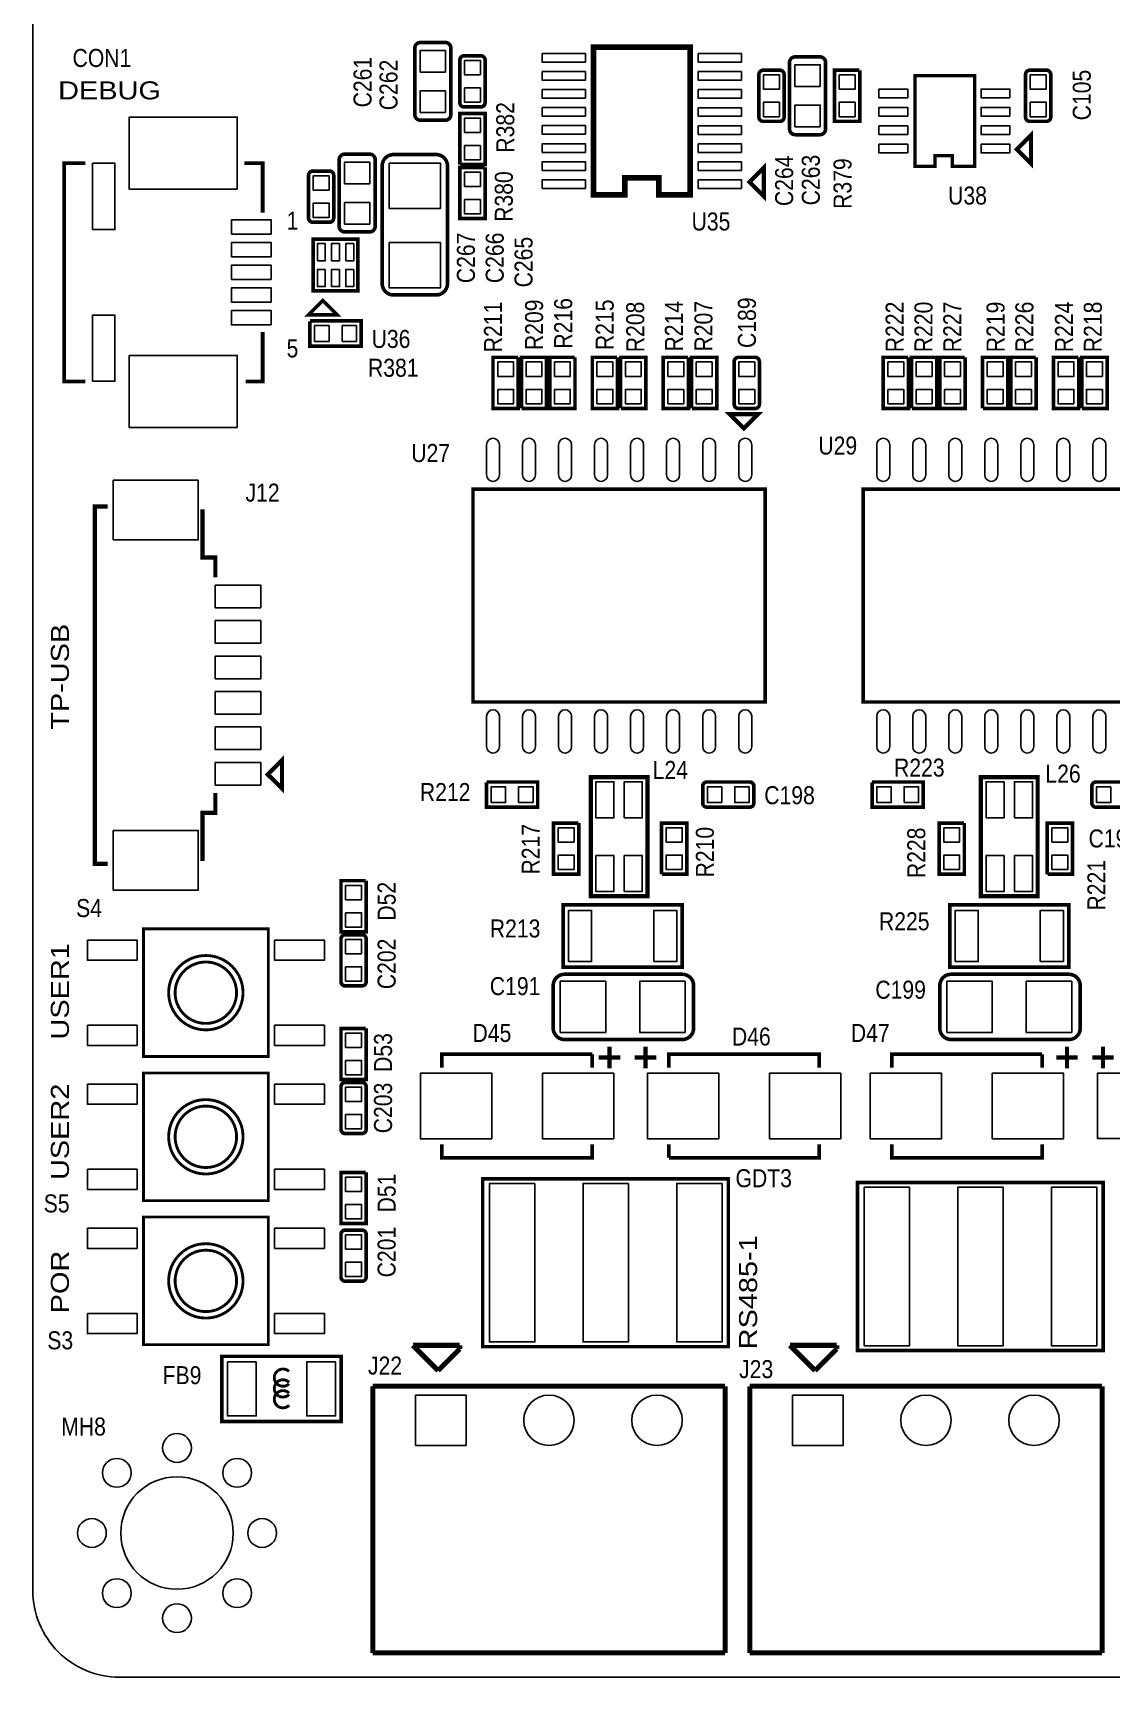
# Model space of a CAD drawing. Extents: x 0 to 228, y 0 to 175.
# Drawn here: x 0 to 38, y 0 to 58 of the extents above; entities that cross this region are included whole.
import ezdxf
from ezdxf.enums import TextEntityAlignment as Align

# ---------------------------------------------------------------- set-up
doc = ezdxf.new("R2010")
doc.units = 0
for name, color, linetype in [('BG_OUTLINE', 253, 'CONTINUOUS'), ('BG_SILKSCREEN_TOP', 85, 'CONTINUOUS'), ('PG_SILKSCREEN_TOP', 253, 'CONTINUOUS'), ('PIN_TOP', 142, 'CONTINUOUS'), ('RD_SILKSCREEN_TOP', 142, 'CONTINUOUS')]:
    doc.layers.add(name, color=color, linetype=linetype)

msp = doc.modelspace()

# ---------------------------------------------------------------- linework, layer by layer
at = {"layer": 'BG_OUTLINE'}
msp.add_lwpolyline([(3.048, 0), (224.952052, 0, 0.414214), (228.000052, 3.048), (228.000052, 168.95191, 0.414217), (224.952052, 171.99991), (3.048, 171.99991, 0.414214), (0, 168.95191), (0, 3.048, 0.414214), (3.048, 0)], format="xyb", dxfattribs=at)
at = {"layer": 'PG_SILKSCREEN_TOP'}
for points, const_width in [([(13.462, 55.089044), (13.462, 57.432956, -0.413772), (13.661898, 57.633108), (14.532102, 57.633108, -0.413791), (14.732, 57.432956), (14.732, 55.089044, -0.41381), (14.532102, 54.888892), (13.661898, 54.888892, -0.413791), (13.462, 55.089044)], 0.127), ([(15.050008, 55.508906), (15.050008, 56.058054), (15.050008, 56.463946), (15.050008, 57.013094, -0.414492), (15.200122, 57.162954), (15.787878, 57.162954, -0.414492), (15.937992, 57.013094), (15.937992, 55.508906, -0.414492), (15.787878, 55.359046), (15.200122, 55.359046, -0.414492), (15.050008, 55.508906)], 0.127), ([(26.67, 54.581044), (26.67, 56.924956, -0.413781), (26.869898, 57.125108), (27.740102, 57.125108, -0.413799), (27.94, 56.924956), (27.94, 54.581044, -0.413801), (27.740102, 54.380892), (26.869898, 54.380892, -0.413783), (26.67, 54.581044)], 0.127), ([(25.589992, 55.000906), (25.589992, 55.550054), (25.589992, 55.955946), (25.589992, 56.505094, -0.415157), (25.741122, 56.654954), (26.328878, 56.654954, -0.414492), (26.478992, 56.505094), (26.478992, 55.000906, -0.414492), (26.328878, 54.851046), (25.741122, 54.851046, -0.415157), (25.589992, 55.000906)], 0.127), ([(34.989008, 55.000906), (34.989008, 55.550054), (34.989008, 55.955946), (34.989008, 56.505094, -0.414327), (35.138868, 56.654954), (35.726878, 56.654954, -0.414824), (35.876992, 56.505094), (35.876992, 55.000906, -0.414161), (35.726878, 54.851046), (35.138868, 54.851046, -0.413665), (34.989008, 55.000906)], 0.127), ([(10.795, 51.152044), (10.795, 53.495956, -0.413782), (10.994898, 53.696108), (11.865102, 53.696108, -0.413783), (12.065, 53.495956), (12.065, 51.152044, -0.4138), (11.865102, 50.951892), (10.994898, 50.951892, -0.413799), (10.795, 51.152044)], 0.127), ([(12.311888, 53.281072), (12.311888, 49.130966, 0.414191), (12.711938, 48.730916), (14.212062, 48.730916, 0.414191), (14.612112, 49.130966), (14.612112, 53.281072, 0.414173), (14.212062, 53.681122), (12.711938, 53.681122, 0.414173), (12.311888, 53.281072)], 0.127), ([(9.716008, 51.444906), (9.716008, 51.994054), (9.716008, 52.399946), (9.716008, 52.949094, -0.414492), (9.866122, 53.098954), (10.453878, 53.098954, -0.414492), (10.603992, 52.949094), (10.603992, 51.444906, -0.414492), (10.453878, 51.295046), (9.866122, 51.295046, -0.414492), (9.716008, 51.444906)], 0.127), ([(24.71801, 44.87799), (24.71801, 45.426884), (24.71801, 45.83303), (24.71801, 46.380908, -0.416617), (24.868124, 46.532038), (25.45588, 46.532038, -0.417272), (25.60701, 46.380908), (25.60701, 44.87799, -0.415685), (25.45588, 44.727876), (24.868124, 44.727876, -0.415022), (24.71801, 44.87799)], 0.127), ([(25.263094, 30.669992), (24.713946, 30.669992), (24.308054, 30.669992), (23.758906, 30.669992, -0.415157), (23.609046, 30.821122), (23.609046, 31.408878, -0.415157), (23.758906, 31.560008), (25.263094, 31.560008, -0.415157), (25.412954, 31.408878), (25.412954, 30.821122, -0.415157), (25.263094, 30.669992)], 0.127), ([(38.979094, 30.669992), (38.429946, 30.669992), (38.024054, 30.669992), (37.474906, 30.669992, -0.415157), (37.325046, 30.821122), (37.325046, 31.408878, -0.415157), (37.474906, 31.560008), (38.979094, 31.560008, -0.415157), (39.128954, 31.408878), (39.128954, 30.821122, -0.415157), (38.979094, 30.669992)], 0.127), ([(11.748008, 26.025094), (11.748008, 25.475946), (11.748008, 25.070054), (11.748008, 24.520906, -0.415157), (11.596878, 24.371046), (11.009122, 24.371046, -0.414492), (10.859008, 24.520906), (10.859008, 26.025094, -0.414492), (11.009122, 26.174954), (11.596878, 26.174954, -0.415157), (11.748008, 26.025094)], 0.127), ([(7.406894, 24.13, 0.99999), (4.785106, 24.13, 1.00001), (7.406894, 24.13)], 0.100076), ([(7.179056, 24.13, 0.999988), (5.012944, 24.13, 1.000012), (7.179056, 24.13)], 0.100076), ([(22.888956, 24.779986), (18.739104, 24.779986, 0.41422), (18.339054, 24.379936), (18.339054, 22.880066, 0.414413), (18.739104, 22.480016), (22.888956, 22.480016, 0.414392), (23.289006, 22.880066), (23.289006, 24.379936, 0.414198), (22.888956, 24.779986)], 0.127), ([(36.516056, 24.779986), (32.36595, 24.779986, 0.414145), (31.9659, 24.379936), (31.9659, 22.880066, 0.414338), (32.36595, 22.480016), (36.516056, 22.480016, 0.414343), (36.916106, 22.880066), (36.916106, 24.379936, 0.414149), (36.516056, 24.779986)], 0.127), ([(11.748008, 20.818094), (11.748008, 20.268946), (11.748008, 19.863054), (11.748008, 19.313906, -0.415157), (11.596878, 19.164046), (11.009122, 19.164046, -0.414492), (10.859008, 19.313906), (10.859008, 20.818094, -0.414492), (11.009122, 20.967954), (11.596878, 20.967954, -0.415157), (11.748008, 20.818094)], 0.127), ([(7.406894, 19.05, 0.99999), (4.785106, 19.05, 1.00001), (7.406894, 19.05)], 0.100076), ([(7.179056, 19.05, 0.999988), (5.012944, 19.05, 1.000012), (7.179056, 19.05)], 0.100076), ([(11.748008, 15.611094), (11.748008, 15.061946), (11.748008, 14.656054), (11.748008, 14.106906, -0.415157), (11.596878, 13.957046), (11.009122, 13.957046, -0.414492), (10.859008, 14.106906), (10.859008, 15.611094, -0.414492), (11.009122, 15.760954), (11.596878, 15.760954, -0.415157), (11.748008, 15.611094)], 0.127), ([(7.406894, 13.97, 0.999992), (4.785106, 13.97, 1.000008), (7.406894, 13.97)], 0.100076), ([(7.179056, 13.97, 0.99999), (5.012944, 13.97, 1.00001), (7.179056, 13.97)], 0.100076), ([(9.028938, 10.343896, -0.414006), (8.5979, 10.343896, -0.995605), (9.028938, 10.774934)], 0.102108), ([(9.028938, 9.962896, -0.414006), (8.5979, 9.962896, -0.995605), (9.028938, 10.393934)], 0.102108), ([(9.028938, 9.581896, -0.414006), (8.5979, 9.581896, -0.995605), (9.028938, 10.012934)], 0.102108)]:
    msp.add_lwpolyline(points, format="xyb", dxfattribs=dict(at, const_width=const_width))
for points, const_width in [([(23.163022, 57.463944), (19.762978, 57.463944), (19.762978, 52.264056), (20.863052, 52.264056), (20.863052, 52.864004), (22.062948, 52.864004), (22.062948, 52.264056), (23.163022, 52.264056), (23.163022, 57.463944)], 0.199898), ([(29.147008, 56.654954), (29.147008, 54.851046), (28.256992, 54.851046), (28.256992, 56.654954), (29.134054, 56.654954)], 0.127), ([(33.1978, 54.457854), (33.1978, 56.463946), (31.089854, 56.463946), (31.089854, 53.264054), (31.8008, 53.264054), (31.8008, 53.645054), (32.409892, 53.645054), (32.409892, 53.264054), (33.1978, 53.264054), (33.1978, 54.457854)], 0.119888), ([(15.050008, 53.327046), (15.050008, 55.130954), (15.937992, 55.130954), (15.937992, 53.327046), (15.061946, 53.327046)], 0.127), ([(35.180778, 53.363876), (35.180778, 54.363874), (34.680906, 53.864002), (35.180778, 53.363876)], 0.150114), ([(1.84912, 45.680122), (1.099058, 45.680122), (1.099058, 53.379878), (1.84912, 53.379878)], 0.127), ([(25.762966, 52.214018), (25.762966, 53.214016), (25.263094, 52.71389), (25.762966, 52.214018)], 0.150114), ([(15.937992, 53.225954), (15.937992, 51.422046), (15.048992, 51.422046), (15.048992, 53.225954), (15.926054, 53.225954)], 0.127), ([(11.45794, 48.873918), (11.45794, 50.694082), (9.87806, 50.694082), (9.87806, 48.873918), (11.45794, 48.873918)], 0.127), ([(9.71804, 48.03394), (10.718038, 48.03394), (10.217912, 48.534066), (9.71804, 48.03394)], 0.127), ([(9.766046, 47.816008), (11.569954, 47.816008), (11.569954, 46.927008), (9.766046, 46.927008), (9.766046, 47.803054)], 0.127), ([(17.1069, 46.532038), (17.1069, 44.727876), (16.2179, 44.727876), (16.2179, 46.532038), (17.093946, 46.532038)], 0.127), ([(17.217898, 44.727876), (17.217898, 46.532038), (18.106898, 46.532038), (18.106898, 44.727876), (17.23009, 44.727876)], 0.127), ([(19.106896, 46.532038), (19.106896, 44.727876), (18.217896, 44.727876), (18.217896, 46.532038), (19.093942, 46.532038)], 0.127), ([(20.60702, 46.532038), (20.60702, 44.727876), (19.71802, 44.727876), (19.71802, 46.532038), (20.594066, 46.532038)], 0.127), ([(20.718018, 44.727876), (20.718018, 46.532038), (21.607018, 46.532038), (21.607018, 44.727876), (20.729956, 44.727876)], 0.127), ([(23.106888, 46.532038), (23.106888, 44.727876), (22.217888, 44.727876), (22.217888, 46.532038), (23.093934, 46.532038)], 0.127), ([(23.217886, 44.727876), (23.217886, 46.532038), (24.106886, 46.532038), (24.106886, 44.727876), (23.230078, 44.727876)], 0.127), ([(30.861, 46.532038), (30.861, 44.727876), (29.972, 44.727876), (29.972, 46.532038), (30.848046, 46.532038)], 0.127), ([(30.971998, 44.727876), (30.971998, 46.532038), (31.860998, 46.532038), (31.860998, 44.727876), (30.983936, 44.727876)], 0.127), ([(32.860996, 46.532038), (32.860996, 44.727876), (31.971996, 44.727876), (31.971996, 46.532038), (32.848042, 46.532038)], 0.127), ([(33.47212, 44.727876), (33.47212, 46.532038), (34.36112, 46.532038), (34.36112, 44.727876), (33.484058, 44.727876)], 0.127), ([(35.361118, 46.532038), (35.361118, 44.727876), (34.472118, 44.727876), (34.472118, 46.532038), (35.34791, 46.532038)], 0.127), ([(36.860988, 46.532038), (36.860988, 44.727876), (35.971988, 44.727876), (35.971988, 46.532038), (36.848034, 46.532038)], 0.127), ([(36.971986, 44.727876), (36.971986, 46.532038), (37.860986, 46.532038), (37.860986, 44.727876), (36.983924, 44.727876)], 0.127), ([(25.562052, 44.53001), (24.562054, 44.53001), (25.061926, 44.029884), (25.562052, 44.53001)], 0.150114), ([(15.512034, 41.880028), (15.512034, 34.379916), (25.811988, 34.379916), (25.811988, 41.880028), (15.512034, 41.880028)], 0.127), ([(29.26588, 41.880028), (29.26588, 34.379916), (39.566088, 34.379916), (39.566088, 41.880028), (29.26588, 41.880028)], 0.127), ([(2.629916, 41.275), (2.180082, 41.275), (2.180082, 28.675076), (2.629916, 28.675076)], 0.150114), ([(6.43001, 38.774878), (6.43001, 39.474902), (5.979922, 39.474902), (5.979922, 41.174924)], 0.150114), ([(8.780018, 31.325058), (8.780018, 32.325056), (8.279892, 31.82493), (8.780018, 31.325058)], 0.150114), ([(15.989046, 31.560008), (17.792954, 31.560008), (17.792954, 30.669992), (15.989046, 30.669992), (15.989046, 31.547054)], 0.127), ([(19.661886, 31.729934), (19.661886, 27.530044), (21.661882, 27.530044), (21.661882, 31.729934), (19.661886, 31.729934)], 0.150114), ([(29.578046, 31.560008), (31.381954, 31.560008), (31.381954, 30.669992), (29.578046, 30.669992), (29.578046, 31.547054)], 0.127), ([(33.415986, 31.729934), (33.415986, 27.530044), (35.415982, 27.530044), (35.415982, 31.729934), (33.415986, 31.729934)], 0.150114), ([(6.43001, 31.174944), (6.43001, 30.47492), (5.979922, 30.47492), (5.979922, 28.774898)], 0.150114), ([(19.241008, 30.111954), (19.241008, 28.308046), (18.350992, 28.308046), (18.350992, 30.111954), (19.228054, 30.111954)], 0.127), ([(22.160992, 28.308046), (22.160992, 30.111954), (23.051008, 30.111954), (23.051008, 28.308046), (22.173946, 28.308046)], 0.127), ([(32.830008, 30.111954), (32.830008, 28.308046), (31.939992, 28.308046), (31.939992, 30.111954), (32.817054, 30.111954)], 0.127), ([(35.749992, 28.308046), (35.749992, 30.111954), (36.640008, 30.111954), (36.640008, 28.308046), (35.762946, 28.308046)], 0.127), ([(11.748008, 28.079954), (11.748008, 26.276046), (10.859008, 26.276046), (10.859008, 28.079954), (11.735054, 28.079954)], 0.127), ([(18.788888, 27.23007), (22.888956, 27.23007), (22.888956, 25.029922), (18.689066, 25.029922), (18.689066, 27.23007), (18.788888, 27.23007)], 0.127), ([(32.415988, 27.23007), (36.516056, 27.23007), (36.516056, 25.029922), (32.315912, 25.029922), (32.315912, 27.23007), (32.415988, 27.23007)], 0.127), ([(8.295894, 21.880068), (8.295894, 26.379932), (3.896106, 26.379932), (3.896106, 21.880068), (8.295894, 21.880068)], 0.100076), ([(11.748008, 22.872954), (11.748008, 21.069046), (10.859008, 21.069046), (10.859008, 22.872954), (11.735054, 22.872954)], 0.127), ([(20.32, 21.463), (20.32, 22.225)], 0.150114), ([(21.59, 22.225), (21.59, 21.463)], 0.150114), ([(36.449, 22.225), (36.449, 21.463)], 0.150114), ([(37.719, 22.225), (37.719, 21.463)], 0.150114), ([(19.717004, 21.963126), (14.41704, 21.963126), (14.41704, 21.487892)], 0.127), ([(19.717004, 21.487892), (19.717004, 21.963126)], 0.127), ([(20.701, 21.844), (19.939, 21.844)], 0.150114), ([(21.209, 21.844), (21.971, 21.844)], 0.150114), ([(27.716988, 21.487892), (27.716988, 21.963126), (22.417024, 21.963126), (22.417024, 21.487892)], 0.127), ([(35.57397, 21.963126), (30.274006, 21.963126), (30.274006, 21.487892)], 0.127), ([(35.57397, 21.487892), (35.57397, 21.963126)], 0.127), ([(36.068, 21.844), (36.83, 21.844)], 0.150114), ([(37.338, 21.844), (38.1, 21.844)], 0.150114), ([(8.295894, 16.800068), (8.295894, 21.299932), (3.896106, 21.299932), (3.896106, 16.800068), (8.295894, 16.800068)], 0.100076), ([(14.41704, 18.788126), (14.41704, 18.312892), (19.717004, 18.312892), (19.717004, 18.788126)], 0.127), ([(22.417024, 18.312892), (27.716988, 18.312892), (27.716988, 18.788126)], 0.127), ([(22.417024, 18.788126), (22.417024, 18.312892)], 0.127), ([(30.274006, 18.788126), (30.274006, 18.312892), (35.57397, 18.312892), (35.57397, 18.788126)], 0.127), ([(11.748008, 17.792954), (11.748008, 15.989046), (10.859008, 15.989046), (10.859008, 17.792954), (11.735054, 17.792954)], 0.127), ([(24.513032, 11.649964), (15.852902, 11.649964), (15.852902, 17.569942), (24.513032, 17.569942), (24.513032, 11.649964)], 0.127), ([(37.721032, 11.517884), (29.060902, 11.517884), (29.060902, 17.438116), (37.721032, 17.438116), (37.721032, 11.517884)], 0.127), ([(8.295894, 11.720068), (8.295894, 16.219932), (3.896106, 16.219932), (3.896106, 11.720068), (8.295894, 11.720068)], 0.100076), ([(14.282928, 10.807954), (13.393928, 11.696954)], 0.178054), ([(13.393928, 11.696954), (15.044928, 11.696954)], 0.178054), ([(15.044928, 11.569954), (14.282928, 10.807954)], 0.178054), ([(15.044928, 11.696954), (15.044928, 11.569954)], 0.178054), ([(27.570938, 10.807954), (26.681938, 11.696954)], 0.178054), ([(26.681938, 11.696954), (28.332938, 11.696954)], 0.178054), ([(28.332938, 11.569954), (27.570938, 10.807954)], 0.178054), ([(28.332938, 11.696954), (28.332938, 11.569954)], 0.178054), ([(10.863072, 9.059926), (10.863072, 11.310112), (6.662928, 11.310112), (6.662928, 9.009888), (10.863072, 9.009888), (10.863072, 9.059926)], 0.127), ([(11.97991, 0.854964), (11.97991, 10.254996)], 0.178054), ([(11.97991, 10.254996), (24.400002, 10.254996)], 0.178054), ([(24.400002, 10.254996), (24.400002, 0.854964)], 0.178054), ([(25.266904, 0.854964), (25.266904, 10.254996)], 0.178054), ([(25.266904, 10.254996), (37.686996, 10.254996)], 0.178054), ([(37.686996, 10.254996), (37.686996, 0.854964)], 0.178054), ([(24.400002, 0.854964), (11.97991, 0.854964)], 0.178054), ([(37.686996, 0.854964), (25.266904, 0.854964)], 0.178054)]:
    msp.add_lwpolyline(points, dxfattribs=dict(at, const_width=const_width))
for points in [[(7.449058, 53.379878, 0.127, 0.127, 0), (8.099044, 53.379878, 0.150114, 0.150114, 0), (8.099044, 51.630072, 0.150114, 0.150114, 0)], [(7.499096, 45.680122, 0.127, 0.127, 0), (8.099044, 45.680122, 0.150114, 0.150114, 0), (8.099044, 47.429928, 0.150114, 0.150114, 0)]]:
    msp.add_lwpolyline(points, format="xyseb", dxfattribs=at)
at = {"layer": 'PIN_TOP'}
for points in [[(14.5415, 56.590946), (13.6525, 56.590946), (13.6525, 57.352946), (14.5415, 57.352946)], [(15.773527, 56.490108), (15.214473, 56.490108), (15.214473, 56.998108), (15.773527, 56.998108)], [(19.474942, 56.934481), (17.950942, 56.934481), (17.950942, 57.239535), (19.474942, 57.239535)], [(23.451058, 57.239535), (24.975058, 57.239535), (24.975058, 56.934481), (23.451058, 56.934481)], [(27.7495, 56.082946), (26.8605, 56.082946), (26.8605, 56.844946), (27.7495, 56.844946)], [(19.474942, 56.299481), (17.950942, 56.299481), (17.950942, 56.604535), (19.474942, 56.604535)], [(23.451058, 56.604535), (24.975058, 56.604535), (24.975058, 56.299481), (23.451058, 56.299481)], [(26.314527, 55.982108), (25.755473, 55.982108), (25.755473, 56.490108), (26.314527, 56.490108)], [(28.422473, 56.490108), (28.981527, 56.490108), (28.981527, 55.982108), (28.422473, 55.982108)], [(35.712527, 55.982108), (35.153473, 55.982108), (35.153473, 56.490108), (35.712527, 56.490108)], [(14.5415, 55.169054), (13.6525, 55.169054), (13.6525, 55.931054), (14.5415, 55.931054)], [(15.773527, 55.523892), (15.214473, 55.523892), (15.214473, 56.031892), (15.773527, 56.031892)], [(19.474942, 55.664481), (17.950942, 55.664481), (17.950942, 55.969535), (19.474942, 55.969535)], [(23.451058, 55.969535), (24.975058, 55.969535), (24.975058, 55.664481), (23.451058, 55.664481)], [(30.838902, 55.686579), (29.822902, 55.686579), (29.822902, 55.991633), (30.838902, 55.991633)], [(34.439098, 55.686579), (33.423098, 55.686579), (33.423098, 55.991633), (34.439098, 55.991633)], [(19.474942, 55.029481), (17.950942, 55.029481), (17.950942, 55.334535), (19.474942, 55.334535)], [(23.451058, 55.333519), (24.975058, 55.333519), (24.975058, 55.028465), (23.451058, 55.028465)], [(26.314527, 55.015892), (25.755473, 55.015892), (25.755473, 55.523892), (26.314527, 55.523892)], [(27.7495, 54.661054), (26.8605, 54.661054), (26.8605, 55.423054), (27.7495, 55.423054)], [(28.422473, 55.523892), (28.981527, 55.523892), (28.981527, 55.015892), (28.422473, 55.015892)], [(30.838902, 55.036593), (29.822902, 55.036593), (29.822902, 55.341647), (30.838902, 55.341647)], [(34.439098, 55.036593), (33.423098, 55.036593), (33.423098, 55.341647), (34.439098, 55.341647)], [(35.712527, 55.015892), (35.153473, 55.015892), (35.153473, 55.523892), (35.712527, 55.523892)], [(7.203948, 52.45989), (3.393948, 52.45989), (3.393948, 54.99989), (7.203948, 54.99989)], [(15.773527, 54.458108), (15.214473, 54.458108), (15.214473, 54.966108), (15.773527, 54.966108)], [(19.474942, 54.394481), (17.950942, 54.394481), (17.950942, 54.699535), (19.474942, 54.699535)], [(23.451058, 54.698519), (24.975058, 54.698519), (24.975058, 54.393465), (23.451058, 54.393465)], [(30.838902, 54.386353), (29.822902, 54.386353), (29.822902, 54.691407), (30.838902, 54.691407)], [(34.439098, 54.386353), (33.423098, 54.386353), (33.423098, 54.691407), (34.439098, 54.691407)], [(15.773527, 53.491892), (15.214473, 53.491892), (15.214473, 53.999892), (15.773527, 53.999892)], [(19.474942, 53.758465), (17.950942, 53.758465), (17.950942, 54.063519), (19.474942, 54.063519)], [(23.451058, 54.063519), (24.975058, 54.063519), (24.975058, 53.758465), (23.451058, 53.758465)], [(30.838902, 53.736367), (29.822902, 53.736367), (29.822902, 54.041421), (30.838902, 54.041421)], [(34.439098, 53.736367), (33.423098, 53.736367), (33.423098, 54.041421), (34.439098, 54.041421)], [(2.105406, 51.036474), (2.105406, 53.373274), (2.892806, 53.373274), (2.892806, 51.036474)], [(11.8745, 52.653946), (10.9855, 52.653946), (10.9855, 53.415946), (11.8745, 53.415946)], [(12.560554, 53.381021), (14.363446, 53.381021), (14.363446, 51.781075), (12.560554, 51.781075)], [(19.474942, 53.123465), (17.950942, 53.123465), (17.950942, 53.428519), (19.474942, 53.428519)], [(23.451058, 53.428519), (24.975058, 53.428519), (24.975058, 53.123465), (23.451058, 53.123465)], [(10.439527, 52.426108), (9.880473, 52.426108), (9.880473, 52.934108), (10.439527, 52.934108)], [(15.214473, 53.061108), (15.773527, 53.061108), (15.773527, 52.553108), (15.214473, 52.553108)], [(19.474942, 52.488465), (17.950942, 52.488465), (17.950942, 52.793519), (19.474942, 52.793519)], [(23.451058, 52.793519), (24.975058, 52.793519), (24.975058, 52.488465), (23.451058, 52.488465)], [(10.439527, 51.459892), (9.880473, 51.459892), (9.880473, 51.967892), (10.439527, 51.967892)], [(11.8745, 51.232054), (10.9855, 51.232054), (10.9855, 51.994054), (11.8745, 51.994054)], [(15.214473, 52.094892), (15.773527, 52.094892), (15.773527, 51.586892), (15.214473, 51.586892)], [(8.397494, 50.875946), (7.000494, 50.875946), (7.000494, 51.383946), (8.397494, 51.383946)], [(8.397494, 50.0761), (7.000494, 50.0761), (7.000494, 50.5841), (8.397494, 50.5841)], [(10.028428, 49.93386), (10.028428, 50.543968), (10.30732, 50.543968), (10.30732, 49.93386)], [(10.528554, 49.93386), (10.528554, 50.543968), (10.807446, 50.543968), (10.807446, 49.93386)], [(11.02868, 49.93386), (11.02868, 50.543968), (11.307572, 50.543968), (11.307572, 49.93386)], [(12.560554, 50.580925), (14.363446, 50.580925), (14.363446, 48.980979), (12.560554, 48.980979)], [(8.397494, 49.276), (7.000494, 49.276), (7.000494, 49.784), (8.397494, 49.784)], [(10.30732, 49.63414), (10.30732, 49.024032), (10.028428, 49.024032), (10.028428, 49.63414)], [(10.807446, 49.63414), (10.807446, 49.024032), (10.528554, 49.024032), (10.528554, 49.63414)], [(11.307572, 49.63414), (11.307572, 49.024032), (11.02868, 49.024032), (11.02868, 49.63414)], [(8.397494, 48.4759), (7.000494, 48.4759), (7.000494, 48.9839), (8.397494, 48.9839)], [(8.397494, 47.676054), (7.000494, 47.676054), (7.000494, 48.184054), (8.397494, 48.184054)], [(2.105406, 45.686726), (2.105406, 48.023526), (2.892806, 48.023526), (2.892806, 45.686726)], [(9.930892, 47.091346), (9.930892, 47.6504), (10.438892, 47.6504), (10.438892, 47.091346)], [(10.897108, 47.091346), (10.897108, 47.6504), (11.405108, 47.6504), (11.405108, 47.091346)], [(7.203948, 44.06011), (3.393948, 44.06011), (3.393948, 46.60011), (7.203948, 46.60011)], [(16.382365, 46.367192), (16.941419, 46.367192), (16.941419, 45.859192), (16.382365, 45.859192)], [(17.941417, 45.859192), (17.382363, 45.859192), (17.382363, 46.367192), (17.941417, 46.367192)], [(18.382361, 46.367192), (18.941415, 46.367192), (18.941415, 45.859192), (18.382361, 45.859192)], [(19.882485, 46.367192), (20.441539, 46.367192), (20.441539, 45.859192), (19.882485, 45.859192)], [(21.441537, 45.859192), (20.882483, 45.859192), (20.882483, 46.367192), (21.441537, 46.367192)], [(22.382353, 46.367192), (22.941407, 46.367192), (22.941407, 45.859192), (22.382353, 45.859192)], [(23.941405, 45.859192), (23.382351, 45.859192), (23.382351, 46.367192), (23.941405, 46.367192)], [(25.441529, 45.859192), (24.882475, 45.859192), (24.882475, 46.367192), (25.441529, 46.367192)], [(30.136465, 46.367192), (30.695519, 46.367192), (30.695519, 45.859192), (30.136465, 45.859192)], [(31.695517, 45.859192), (31.136463, 45.859192), (31.136463, 46.367192), (31.695517, 46.367192)], [(32.136461, 46.367192), (32.695515, 46.367192), (32.695515, 45.859192), (32.136461, 45.859192)], [(34.195639, 45.859192), (33.636585, 45.859192), (33.636585, 46.367192), (34.195639, 46.367192)], [(34.636583, 46.367192), (35.195637, 46.367192), (35.195637, 45.859192), (34.636583, 45.859192)], [(36.136453, 46.367192), (36.695507, 46.367192), (36.695507, 45.859192), (36.136453, 45.859192)], [(37.695505, 45.859192), (37.136451, 45.859192), (37.136451, 46.367192), (37.695505, 46.367192)], [(16.382365, 45.400976), (16.941419, 45.400976), (16.941419, 44.892976), (16.382365, 44.892976)], [(17.941417, 44.892976), (17.382363, 44.892976), (17.382363, 45.400976), (17.941417, 45.400976)], [(18.382361, 45.400976), (18.941415, 45.400976), (18.941415, 44.892976), (18.382361, 44.892976)], [(19.882485, 45.400976), (20.441539, 45.400976), (20.441539, 44.892976), (19.882485, 44.892976)], [(21.441537, 44.892976), (20.882483, 44.892976), (20.882483, 45.400976), (21.441537, 45.400976)], [(22.382353, 45.400976), (22.941407, 45.400976), (22.941407, 44.892976), (22.382353, 44.892976)], [(23.941405, 44.892976), (23.382351, 44.892976), (23.382351, 45.400976), (23.941405, 45.400976)], [(25.441529, 44.892976), (24.882475, 44.892976), (24.882475, 45.400976), (25.441529, 45.400976)], [(30.136465, 45.400976), (30.695519, 45.400976), (30.695519, 44.892976), (30.136465, 44.892976)], [(31.695517, 44.892976), (31.136463, 44.892976), (31.136463, 45.400976), (31.695517, 45.400976)], [(32.136461, 45.400976), (32.695515, 45.400976), (32.695515, 44.892976), (32.136461, 44.892976)], [(34.195639, 44.892976), (33.636585, 44.892976), (33.636585, 45.400976), (34.195639, 45.400976)], [(34.636583, 45.400976), (35.195637, 45.400976), (35.195637, 44.892976), (34.636583, 44.892976)], [(36.136453, 45.400976), (36.695507, 45.400976), (36.695507, 44.892976), (36.136453, 44.892976)], [(37.695505, 44.892976), (37.136451, 44.892976), (37.136451, 45.400976), (37.695505, 45.400976)], [(2.829941, 42.200068), (5.829935, 42.200068), (5.829935, 40.099996), (2.829941, 40.099996)], [(6.430137, 38.50005), (8.030083, 38.50005), (8.030083, 37.69995), (6.430137, 37.69995)], [(6.430137, 37.250116), (8.030083, 37.250116), (8.030083, 36.450016), (6.430137, 36.450016)], [(6.430137, 36.000182), (8.030083, 36.000182), (8.030083, 35.200082), (6.430137, 35.200082)], [(6.430137, 34.749994), (8.030083, 34.749994), (8.030083, 33.949894), (6.430137, 33.949894)], [(6.430137, 33.50006), (8.030083, 33.50006), (8.030083, 32.69996), (6.430137, 32.69996)], [(6.430137, 32.250126), (8.030083, 32.250126), (8.030083, 31.450026), (6.430137, 31.450026)], [(16.153892, 30.835346), (16.153892, 31.3944), (16.661892, 31.3944), (16.661892, 30.835346)], [(17.120108, 30.835346), (17.120108, 31.3944), (17.628108, 31.3944), (17.628108, 30.835346)], [(19.844258, 30.295088), (19.844258, 31.565088), (20.479258, 31.565088), (20.479258, 30.295088)], [(20.84451, 30.295088), (20.84451, 31.565088), (21.47951, 31.565088), (21.47951, 30.295088)], [(24.281892, 31.394527), (24.281892, 30.835473), (23.773892, 30.835473), (23.773892, 31.394527)], [(25.248108, 31.394527), (25.248108, 30.835473), (24.740108, 30.835473), (24.740108, 31.394527)], [(29.742892, 30.835346), (29.742892, 31.3944), (30.250892, 31.3944), (30.250892, 30.835346)], [(30.709108, 30.835346), (30.709108, 31.3944), (31.217108, 31.3944), (31.217108, 30.835346)], [(33.598358, 30.295088), (33.598358, 31.565088), (34.233358, 31.565088), (34.233358, 30.295088)], [(34.59861, 30.295088), (34.59861, 31.565088), (35.23361, 31.565088), (35.23361, 30.295088)], [(37.997892, 31.394527), (37.997892, 30.835473), (37.489892, 30.835473), (37.489892, 31.394527)], [(2.829941, 29.85008), (5.829935, 29.85008), (5.829935, 27.750008), (2.829941, 27.750008)], [(18.516473, 29.947108), (19.075527, 29.947108), (19.075527, 29.439108), (18.516473, 29.439108)], [(22.885527, 29.439108), (22.326473, 29.439108), (22.326473, 29.947108), (22.885527, 29.947108)], [(32.105473, 29.947108), (32.664527, 29.947108), (32.664527, 29.439108), (32.105473, 29.439108)], [(36.474527, 29.439108), (35.915473, 29.439108), (35.915473, 29.947108), (36.474527, 29.947108)], [(18.516473, 28.980892), (19.075527, 28.980892), (19.075527, 28.472892), (18.516473, 28.472892)], [(19.844258, 27.695144), (19.844258, 28.965144), (20.479258, 28.965144), (20.479258, 27.695144)], [(20.84451, 27.695144), (20.84451, 28.965144), (21.47951, 28.965144), (21.47951, 27.695144)], [(22.885527, 28.472892), (22.326473, 28.472892), (22.326473, 28.980892), (22.885527, 28.980892)], [(32.105473, 28.980892), (32.664527, 28.980892), (32.664527, 28.472892), (32.105473, 28.472892)], [(33.598358, 27.695144), (33.598358, 28.965144), (34.233358, 28.965144), (34.233358, 27.695144)], [(34.59861, 27.695144), (34.59861, 28.965144), (35.23361, 28.965144), (35.23361, 27.695144)], [(36.474527, 28.472892), (35.915473, 28.472892), (35.915473, 28.980892), (36.474527, 28.980892)], [(11.023473, 27.915108), (11.582527, 27.915108), (11.582527, 27.407108), (11.023473, 27.407108)], [(11.023473, 26.948892), (11.582527, 26.948892), (11.582527, 26.440892), (11.023473, 26.440892)], [(18.882106, 25.22855), (18.882106, 27.031442), (19.69516, 27.031442), (19.69516, 25.22855)], [(21.882354, 25.22855), (21.882354, 27.031442), (22.695408, 27.031442), (22.695408, 25.22855)], [(32.509206, 25.22855), (32.509206, 27.031442), (33.32226, 27.031442), (33.32226, 25.22855)], [(35.509454, 25.22855), (35.509454, 27.031442), (36.322508, 27.031442), (36.322508, 25.22855)], [(1.919478, 25.985597), (3.672586, 25.985597), (3.672586, 25.274651), (1.919478, 25.274651)], [(8.519414, 25.985597), (10.272522, 25.985597), (10.272522, 25.274651), (8.519414, 25.274651)], [(11.023473, 26.010108), (11.582527, 26.010108), (11.582527, 25.502108), (11.023473, 25.502108)], [(11.023473, 25.043892), (11.582527, 25.043892), (11.582527, 24.535892), (11.023473, 24.535892)], [(20.188809, 24.53132), (20.188809, 22.728428), (18.588863, 22.728428), (18.588863, 24.53132)], [(22.988905, 24.53132), (22.988905, 22.728428), (21.388959, 22.728428), (21.388959, 24.53132)], [(33.815909, 24.53132), (33.815909, 22.728428), (32.215963, 22.728428), (32.215963, 24.53132)], [(36.616005, 24.53132), (36.616005, 22.728428), (35.016059, 22.728428), (35.016059, 24.53132)], [(1.919478, 22.985349), (3.672586, 22.985349), (3.672586, 22.274403), (1.919478, 22.274403)], [(8.519414, 22.985349), (10.272522, 22.985349), (10.272522, 22.274403), (8.519414, 22.274403)], [(11.023473, 22.708108), (11.582527, 22.708108), (11.582527, 22.200108), (11.023473, 22.200108)], [(11.023473, 21.741892), (11.582527, 21.741892), (11.582527, 21.233892), (11.023473, 21.233892)], [(1.919478, 20.905597), (3.672586, 20.905597), (3.672586, 20.194651), (1.919478, 20.194651)], [(8.519414, 20.905597), (10.272522, 20.905597), (10.272522, 20.194651), (8.519414, 20.194651)], [(16.174466, 18.982436), (13.659358, 18.982436), (13.659358, 21.293328), (16.174466, 21.293328)], [(17.959578, 21.293328), (20.474686, 21.293328), (20.474686, 18.982436), (17.959578, 18.982436)], [(24.17445, 18.982436), (21.659342, 18.982436), (21.659342, 21.293328), (24.17445, 21.293328)], [(25.959562, 21.293328), (28.47467, 21.293328), (28.47467, 18.982436), (25.959562, 18.982436)], [(32.031432, 18.982436), (29.516324, 18.982436), (29.516324, 21.293328), (32.031432, 21.293328)], [(33.816544, 21.293328), (36.331652, 21.293328), (36.331652, 18.982436), (33.816544, 18.982436)], [(40.041322, 18.987516), (37.526214, 18.987516), (37.526214, 21.298408), (40.041322, 21.298408)], [(11.023473, 20.803108), (11.582527, 20.803108), (11.582527, 20.295108), (11.023473, 20.295108)], [(11.023473, 19.836892), (11.582527, 19.836892), (11.582527, 19.328892), (11.023473, 19.328892)], [(1.919478, 17.905349), (3.672586, 17.905349), (3.672586, 17.194403), (1.919478, 17.194403)], [(8.519414, 17.905349), (10.272522, 17.905349), (10.272522, 17.194403), (8.519414, 17.194403)], [(11.023473, 17.628108), (11.582527, 17.628108), (11.582527, 17.120108), (11.023473, 17.120108)], [(17.693005, 17.40408), (17.693005, 11.81608), (16.093059, 11.81608), (16.093059, 17.40408)], [(20.992973, 17.40408), (20.992973, 11.81608), (19.393027, 11.81608), (19.393027, 17.40408)], [(24.292941, 17.40408), (24.292941, 11.81608), (22.692995, 11.81608), (22.692995, 17.40408)], [(30.901005, 17.272), (30.901005, 11.684), (29.301059, 11.684), (29.301059, 17.272)], [(34.200973, 17.272), (34.200973, 11.684), (32.601027, 11.684), (32.601027, 17.272)], [(37.500941, 17.272), (37.500941, 11.684), (35.900995, 11.684), (35.900995, 17.272)], [(11.023473, 16.661892), (11.582527, 16.661892), (11.582527, 16.153892), (11.023473, 16.153892)], [(1.919478, 15.825597), (3.672586, 15.825597), (3.672586, 15.114651), (1.919478, 15.114651)], [(8.519414, 15.825597), (10.272522, 15.825597), (10.272522, 15.114651), (8.519414, 15.114651)], [(11.023473, 15.596108), (11.582527, 15.596108), (11.582527, 15.088108), (11.023473, 15.088108)], [(11.023473, 14.629892), (11.582527, 14.629892), (11.582527, 14.121892), (11.023473, 14.121892)], [(1.919478, 12.825349), (3.672586, 12.825349), (3.672586, 12.114403), (1.919478, 12.114403)], [(8.519414, 12.825349), (10.272522, 12.825349), (10.272522, 12.114403), (8.519414, 12.114403)], [(7.870952, 11.1125), (7.870952, 9.2075), (6.854952, 9.2075), (6.854952, 11.1125)], [(10.671048, 11.1125), (10.671048, 9.2075), (9.655048, 9.2075), (9.655048, 11.1125)], [(13.48994, 9.9441), (15.26794, 9.9441), (15.26794, 8.1661), (13.48994, 8.1661)], [(26.77795, 9.9441), (28.55595, 9.9441), (28.55595, 8.1661), (26.77795, 8.1661)]]:
    msp.add_lwpolyline(points, close=True, dxfattribs=at)
for points in [[(16.445357, 43.451399), (16.445357, 42.384345, -1), (15.988411, 42.384345), (15.988411, 43.451399, -1)], [(17.715357, 43.451399), (17.715357, 42.384345, -1), (17.258411, 42.384345), (17.258411, 43.451399, -1)], [(18.985357, 43.451399), (18.985357, 42.384345, -1), (18.528411, 42.384345), (18.528411, 43.451399, -1)], [(20.255357, 43.451399), (20.255357, 42.384345, -1), (19.798411, 42.384345), (19.798411, 43.451399, -1)], [(21.525357, 43.451399), (21.525357, 42.384345, -1), (21.068411, 42.384345), (21.068411, 43.451399, -1)], [(22.795357, 43.451399), (22.795357, 42.384345, -1), (22.338411, 42.384345), (22.338411, 43.451399, -1)], [(24.065357, 43.451399), (24.065357, 42.384345, -1), (23.608411, 42.384345), (23.608411, 43.451399, -1)], [(25.335357, 43.451399), (25.335357, 42.384345, -1), (24.878411, 42.384345), (24.878411, 43.451399, -1)], [(30.199457, 43.451399), (30.199457, 42.384345, -1), (29.742511, 42.384345), (29.742511, 43.451399, -1)], [(31.469457, 43.451399), (31.469457, 42.384345, -1), (31.012511, 42.384345), (31.012511, 43.451399, -1)], [(32.739457, 43.451399), (32.739457, 42.384345, -1), (32.282511, 42.384345), (32.282511, 43.451399, -1)], [(34.009457, 43.451399), (34.009457, 42.384345, -1), (33.552511, 42.384345), (33.552511, 43.451399, -1)], [(35.279457, 43.451399), (35.279457, 42.384345, -1), (34.822511, 42.384345), (34.822511, 43.451399, -1)], [(36.549457, 43.451399), (36.549457, 42.384345, -1), (36.092511, 42.384345), (36.092511, 43.451399, -1)], [(37.819457, 43.451399), (37.819457, 42.384345, -1), (37.362511, 42.384345), (37.362511, 43.451399, -1)], [(15.988411, 32.808545), (15.988411, 33.875599, -1), (16.445357, 33.875599), (16.445357, 32.808545, -1)], [(17.258411, 32.808545), (17.258411, 33.875599, -1), (17.715357, 33.875599), (17.715357, 32.808545, -1)], [(18.528411, 32.808545), (18.528411, 33.875599, -1), (18.985357, 33.875599), (18.985357, 32.808545, -1)], [(19.798411, 32.808545), (19.798411, 33.875599, -1), (20.255357, 33.875599), (20.255357, 32.808545, -1)], [(21.068411, 32.808545), (21.068411, 33.875599, -1), (21.525357, 33.875599), (21.525357, 32.808545, -1)], [(22.338411, 32.808545), (22.338411, 33.875599, -1), (22.795357, 33.875599), (22.795357, 32.808545, -1)], [(23.608411, 32.808545), (23.608411, 33.875599, -1), (24.065357, 33.875599), (24.065357, 32.808545, -1)], [(24.878411, 32.808545), (24.878411, 33.875599, -1), (25.335357, 33.875599), (25.335357, 32.808545, -1)], [(29.742511, 32.808545), (29.742511, 33.875599, -1), (30.199457, 33.875599), (30.199457, 32.808545, -1)], [(31.012511, 32.808545), (31.012511, 33.875599, -1), (31.469457, 33.875599), (31.469457, 32.808545, -1)], [(32.282511, 32.808545), (32.282511, 33.875599, -1), (32.739457, 33.875599), (32.739457, 32.808545, -1)], [(33.552511, 32.808545), (33.552511, 33.875599, -1), (34.009457, 33.875599), (34.009457, 32.808545, -1)], [(34.822511, 32.808545), (34.822511, 33.875599, -1), (35.279457, 33.875599), (35.279457, 32.808545, -1)], [(36.092511, 32.808545), (36.092511, 33.875599, -1), (36.549457, 33.875599), (36.549457, 32.808545, -1)], [(37.362511, 32.808545), (37.362511, 33.875599, -1), (37.819457, 33.875599), (37.819457, 32.808545, -1)]]:
    msp.add_lwpolyline(points, format="xyb", close=True, dxfattribs=at)
for centre, radius in [((18.18894, 9.0551), 0.889), ((21.99894, 9.0551), 0.889), ((31.47695, 9.0551), 0.889), ((35.28695, 9.0551), 0.889), ((5.08, 8.079994), 0.508), ((2.9591, 7.2009), 0.508), ((7.2009, 7.2009), 0.508), ((5.08, 5.08), 1.980946), ((2.080006, 5.08), 0.508), ((8.079994, 5.08), 0.508), ((2.9591, 2.9591), 0.508), ((7.2009, 2.9591), 0.508), ((5.08, 2.080006), 0.508)]:
    msp.add_circle(centre, radius, dxfattribs=at)

# ---------------------------------------------------------------- texts
at = {"layer": 'BG_SILKSCREEN_TOP', "width": 1.2}
msp.add_text('DEBUG', height=0.635, dxfattribs=at).set_placement((0.889, 55.626))
for s, p in [('TP-USB', (1.27, 33.401)), ('USER1', (1.27, 22.479)), ('USER2', (1.27, 17.526)), ('RS485-1', (25.527, 11.557)), ('POR', (1.27, 12.827))]:
    msp.add_text(s, height=0.635, rotation=90, dxfattribs=at).set_placement(p)
at = {"layer": 'PG_SILKSCREEN_TOP', "width": 0.8784}
for s, p in [('1', (9.14908, 51.030124)), ('5', (9.14908, 46.530006))]:
    msp.add_text(s, height=0.635, dxfattribs=at).set_placement(p, align=Align.CENTER)
at = {"layer": 'RD_SILKSCREEN_TOP', "width": 0.8784}
for s, p in [('CON1', (1.397, 56.769)), ('U35', (23.2156, 51.0032)), ('U36', (11.938, 46.863)), ('R381', (11.811, 45.847)), ('U27', (13.336016, 42.84091)), ('U29', (27.686, 43.1038)), ('J12', (7.494016, 41.44391)), ('L24', (21.845016, 31.66491)), ('R223', (30.353, 31.75)), ('L26', (35.688016, 31.53791)), ('R212', (13.6398, 30.8864)), ('S4', (1.524, 26.797)), ('R213', (16.105124, 26.07691)), ('R225', (29.821124, 26.33091)), ('C191', (16.105124, 24.04491)), ('C199', (29.694124, 23.91791)), ('D45', (15.495016, 22.39391)), ('D46', (24.639016, 22.26691)), ('D47', (28.830016, 22.39391)), ('GDT3', (24.765, 17.272)), ('S5', (0.381, 16.383)), ('S3', (0.508, 11.557)), ('J22', (11.811, 10.668)), ('J23', (24.892, 10.541)), ('FB9', (4.573016, 10.32891)), ('MH8', (0.997966, 8.51789))]:
    msp.add_text(s, height=0.635, dxfattribs=at).set_placement(p)
for s, p in [('C261', (11.938, 56.2356)), ('C262', (12.8524, 56.134)), ('C105', (37.2872, 55.7784)), ('C264', (26.797, 52.7558)), ('C263', (27.7368, 52.7812)), ('C267', (15.57909, 50.038)), ('C266', (16.59509, 50.038)), ('C189', (25.48509, 47.752)), ('C202', (12.78509, 25.146)), ('C203', (12.65809, 20.066)), ('C201', (12.78509, 14.986))]:
    msp.add_text(s, height=0.635, rotation=90, dxfattribs=at).set_placement(p, align=Align.CENTER)
for s, p in [('R382', (16.9672, 53.7464)), ('R379', (28.8544, 51.7652)), ('R380', (16.9164, 51.308)), ('C265', (17.61109, 48.998124)), ('R211', (16.5354, 46.7106)), ('R209', (17.9832, 46.7868)), ('R216', (19.00809, 46.839124)), ('R215', (20.4724, 46.7868)), ('R208', (21.54809, 46.712124)), ('R214', (22.9108, 46.736)), ('R207', (23.9522, 46.736)), ('R222', (30.69209, 46.712124)), ('R220', (31.70809, 46.712124)), ('R227', (32.72409, 46.712124)), ('R219', (34.24809, 46.712124)), ('R226', (35.26409, 46.712124)), ('R224', (36.66109, 46.712124)), ('R218', (37.67709, 46.712124)), ('R217', (17.86509, 28.297124)), ('R210', (24.003, 28.194)), ('R228', (31.45409, 28.170124)), ('R221', (37.80409, 27.027124)), ('D52', (12.78509, 26.671016)), ('D53', (12.65809, 21.337016)), ('D51', (12.78509, 16.384016))]:
    msp.add_text(s, height=0.635, rotation=90, dxfattribs=at).set_placement(p)
for s, p in [('U38', (32.9438, 51.9176)), ('C198', (26.67, 30.77591)), ('C190', (38.1, 29.25191))]:
    msp.add_text(s, height=0.635, dxfattribs=at).set_placement(p, align=Align.CENTER)

doc.saveas('drawing.dxf')
